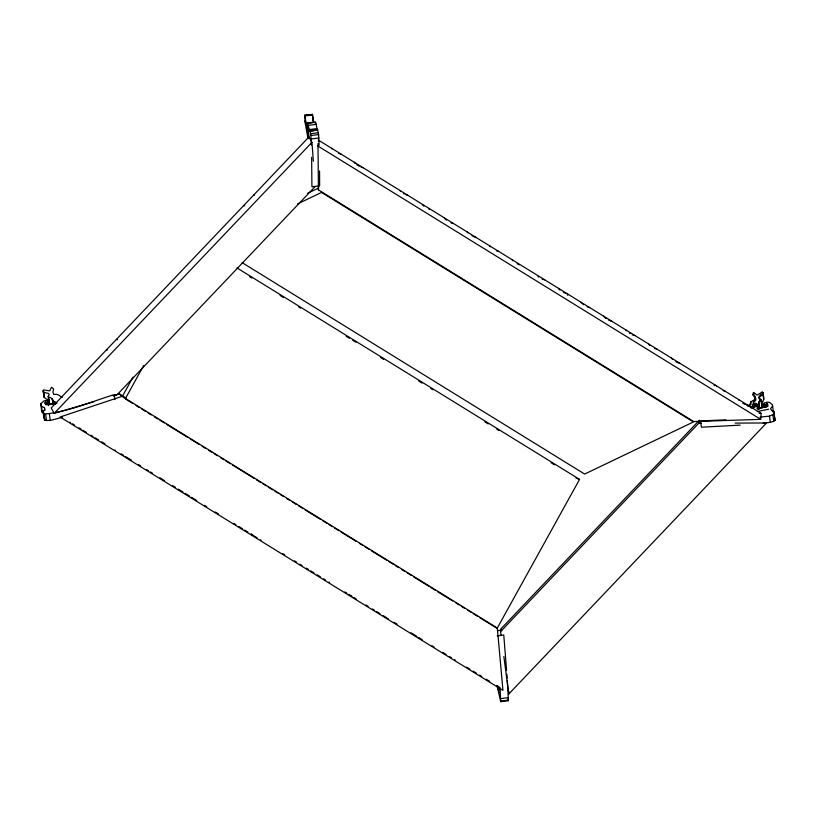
<?xml version="1.0" encoding="UTF-8"?>
<svg xmlns="http://www.w3.org/2000/svg" width="816" height="816" viewBox="0 0 816 816"><rect width="100%" height="100%" fill="white"/><g stroke="black" fill="none" stroke-linecap="round" stroke-linejoin="round"><path stroke-width="1.22" d="M498.137 686.266L497.995 688.928L497.658 686.215M305.419 121.961L304.643 115.291L309.142 138.159L307.54 122.91L309.743 131.203L309.815 130.601L317.648 129.764L318.628 134.558L319.107 145.35M317.526 129.632C316.669 131.019 316.312 119.85 315.119 122.941M48.807 405.634L48.205 401.084L47.369 400.483L44.033 400.829L40.882 403.655L41.412 406.174L44.543 407.867L44.523 410.081L43.013 411.397L44.023 418.659L44.9 420.311L50.266 420.495L62.557 417.241M760.114 408.255L762.144 406.603L761.328 399.534C755.636 396.882 763.215 396.545 763.011 392.996L762.226 392.027L757.105 395.066L753.525 392.425L752.566 394.771L754.831 397.229L755.167 399.728M762.144 406.603L761.328 399.534M754.831 397.229L754.882 400.187C748.547 401.299 752.281 403.9 747.65 406.103M62.424 397.259C59.252 396.647 59.578 393.618 53.621 394.373L52.938 392.088L53.642 389.018L51.561 387.233L49.684 390.864L43.472 389.905L43.268 391.058C44.503 394.363 51.796 391.782 48.175 396.382L48.634 397.106C53.305 397.372 52.244 402.431 56.906 402.849M753.913 393.169L754.055 395.27L755.269 396.505M761.134 413.396L760.685 419.353L693.712 421.546L318.413 189.873L317.995 143.596M318.413 189.873L318.679 186.313M752.597 408.061L758.217 405.348M753.423 401.023L753.515 400.064M748.262 405.919L749.272 405.634L749.363 406.215A1.897 1.122 -7.8 0 1 749.139 406.358L748.67 406.399M757.442 404.42L757.381 404.563A3.407 2.009 -7.8 0 1 757.105 404.971L756.085 405.501A5.263 3.101 -7.8 0 1 755.555 405.634M763.174 423.127L770.304 422.382L773.772 421.25L775.067 420.342L774.629 417.578M507.328 680.462L508.429 700.709L500.718 701.678L500.137 688.806M754.565 405.022L754.576 404.95A3.835 2.264 -7.8 0 0 754.596 404.695L753.913 404.104A2.111 1.244 -7.8 0 0 753.556 404.083M501.075 635.338L500.585 631.594L501.299 628.514L698.588 421.056M735.155 423.096L766.55 422.974L508.796 693.998L509.276 691.937M500.585 631.594L698.741 423.229L699.465 420.148M756.095 403.41L756.014 404.022A3.539 2.091 -7.8 0 1 755.902 404.471L755.738 404.705A1.877 1.112 -7.8 0 1 755.341 405.011L755.341 405.011M763.011 392.996C763.562 396.229 765.092 401.207 761.114 402.92M766.714 407.174L766.438 403.655L767.54 403.93L767.611 405.43C764.592 407.561 751.352 411.998 759.594 405.287L758.829 402.482L761.297 400.35M52.816 404.43L49.48 403.359L49.439 401.492M49.388 399.697L46.379 399.136L44.125 397.31L43.982 393.649M758.727 397.331L758.747 397.28A5.345 3.152 -7.8 0 0 758.615 397.698L760.043 399.85L759.461 401.156A5.794 3.417 -7.8 0 1 758.717 401.829L758.513 401.972M764.245 407.551L764.184 402.961L767.377 402.115L769.855 402.563L772.497 404.818L773.374 412.294L773.354 411.07M43.86 417.649L44.197 417.047M122.288 396.494L133.008 377.135M143.708 365.486L125.246 398.84L132.835 403.522M236.966 267.923L579.564 479.4L497.107 628.391L479.767 617.681M772.517 406.042L770.559 408.663L771.722 410.652L773.782 411.325L774.211 414.089L769.457 416.129L759.941 417.129M761.144 394.026L759.778 395.678A5.641 3.335 -7.8 0 1 759.084 396.097L758.911 396.178M52.255 399.116L52.938 404.114M46.196 404.899L45.686 401.89L44.809 403.186L47.348 404.379L56.824 403.41M54.203 413.375L311.957 142.351L308.938 136.955L51.184 407.98L54.203 413.375L94.085 401.615M315.2 186.476L117.035 394.832L113.414 395.903M752.75 407.918L754.933 406.388M45.829 401.962L46.267 402.788L47.461 402.594L48.205 401.084M758.156 405.399L756.371 405.838M318.311 141.311L319.26 140.658M714.061 385.642L715.03 384.968M759.196 413.467L760.135 412.814M567.406 295.188L568.436 294.474M755.096 405.572C760.349 400.289 747.109 405.664 754.749 406.388M307.601 193.28L318.597 188.017M297.514 203.929L321.555 192.413L693.416 421.964L584.644 474.065L242.046 262.589M756.463 405.797L758.095 404.093L755.208 405.501M762.144 392.068L762.654 395.821M751.189 408.143L753.331 407.164A2.06 1.214 -7.8 0 0 753.719 406.684L753.199 406.123L752.138 406.817A8.15 4.814 -7.8 0 1 751.567 407.184L750.302 407.449M113.271 395.811L119.269 393.812L125.776 397.831M122.033 396.362L60.058 416.996L502.942 690.377L497.332 628.034L122.033 396.362L119.269 393.812M40.882 403.655L41.657 411.315L44.054 414.059C67.687 412.121 91.361 401.584 114.281 394.607L114.964 399.605M768.672 409.224L757.381 411.499M763.735 403.798L764.062 404.552L766.367 404.665M304.643 115.291L312.395 114.342L313.742 122.573M304.654 115.382L312.487 114.495M304.909 115.943L312.62 114.985M307.54 122.91L315.547 121.992M306.02 123.277L313.732 122.308M306.041 123.43L313.752 122.461M306.102 123.675L308.305 123.4M308.499 125.327L316.22 124.369M309.193 129.581L316.904 128.622M309.815 130.601L317.648 129.764M309.815 131.05L314.221 130.499M309.743 131.203L314.15 130.652M309.937 130.733L310.682 133.681L318.403 132.722M311.365 145.085L310.916 135.527L318.628 134.558M311.192 138.975L318.913 138.006M497.342 630.676L501.748 630.125M497.158 635.858L503.768 635.032L506.593 670.579M500.81 698.618L508.521 697.649M500.83 701.107L508.541 700.138M740.143 425.126L701.413 427.207L700.567 420.954L725.893 419.822M698.741 423.229L701.26 423.229M340.874 154L338.773 153.479M589.672 307.581L588.775 307.428M657.339 349.35L656.421 349.197M747.864 405.236L746.334 404.909M498.392 251.236L497.454 251.063M363.089 167.719L361.131 167.188M544.762 279.857L543.813 279.674M635.001 335.56L633.44 335.203M725.159 391.221L723.149 390.66M407.847 195.34L405.991 194.84M679.565 363.079L678.688 362.896M475.82 237.303L473.882 236.681M612.204 321.494L610.225 320.851M519.425 264.812L519.129 264.71A9.302 6.028 4.4 0 1 518.497 264.455M588.265 307.285L587.112 306.847M428.798 209.018L429.379 209.222M496.373 250.706L496.934 250.91M576.014 478.135L579.564 479.4M678.208 362.753L677.127 362.324M543.283 279.511L542.079 279.031M253.531 195.208L254.266 195.493M243.709 205.54L244.647 205.907M116.402 339.395L117.341 339.762M106.58 349.727L107.314 350.013M564.917 293.056L566.12 293.474A4.243 2.754 4.4 0 0 567.14 293.678M654.728 348.605L655.33 348.86M632.196 334.703L632.849 334.978M758.972 403.39L759.737 408.428M744.386 404.104L745.09 404.43M563.417 292.342L563.948 292.618M517.63 264.047L517.028 263.721M675.893 361.702L676.535 362.039M608.348 319.923L609.022 320.28M471.985 235.742L472.668 236.11M742.805 403.226L743.631 403.696M358.387 165.791L359.162 166.24M538.55 277.042L537.979 276.685M318.271 140.036L761.144 413.426M317.812 145.972L760.685 419.353M249.686 276.695L251.858 278.032M280.041 295.433L283.295 297.442M298.636 306.908L300.655 308.152M346.178 336.253L349.432 338.263M352.685 340.272L355.939 342.281M380.603 357.5L383.642 359.377M418.812 381.092L422.066 383.102M430.736 388.457L432.908 389.793M484.949 421.913L488.203 423.922M496.873 429.277L499.045 430.613M551.086 462.743L554.401 464.794M136.088 405.532L139.342 407.541M141.505 408.877L145.84 411.55M148.012 412.896L151.266 414.895M154.52 416.905L157.774 418.914M159.936 420.25L164.271 422.933M166.444 424.269L188.129 437.651M190.291 438.998L198.971 444.343M202.215 446.352L205.469 448.361M208.723 450.371L211.976 452.38M214.149 453.716L217.393 455.726M220.646 457.735L223.9 459.734M226.073 461.081L230.408 463.753M232.58 465.089L254.255 478.482M256.428 479.818L260.763 482.491M262.936 483.837L266.189 485.836M268.352 487.183L272.687 489.855M274.859 491.191L278.113 493.201M280.276 494.537L283.529 496.546M286.783 498.556L290.037 500.565M292.199 501.901L296.545 504.574M298.707 505.92L303.042 508.592M305.215 509.929L320.392 519.302M322.565 520.639L326.9 523.321M329.062 524.657L332.316 526.667M334.489 528.003L338.824 530.675M340.986 532.022L356.174 541.385M359.417 543.395L362.671 545.404M364.844 546.74L369.179 549.413M371.351 550.759L386.529 560.123M388.691 561.469L393.026 564.142M395.199 565.478L398.453 567.487M401.707 569.497L404.96 571.506M407.123 572.842L411.458 575.515M413.63 576.861L428.808 586.225M430.981 587.561L435.316 590.243M437.478 591.58L452.656 600.953M455.909 602.953L459.163 604.962M461.336 606.308L464.59 608.308M467.833 610.317L471.087 612.326M473.26 613.663L477.595 616.345M69.819 422.158L70.584 422.637M72.461 423.8L74.623 425.136M78.958 427.808L81.121 429.155M82.987 430.287L86.537 432.49M90.862 435.163L93.034 436.499M95.197 437.835L98.45 439.844M101.694 441.854L104.948 443.853M114.862 449.963L115.433 450.32M121.156 453.849L123.665 455.399M125.48 456.521L128.765 458.561M129.316 458.888L131.335 460.132M138.516 464.579L140.678 465.916M146.462 469.475L147.053 469.832M147.757 470.271L148.43 470.689M150.419 471.934L152.592 473.27M159.905 477.768L160.456 478.115M161.007 478.451L164.495 480.624M172.696 485.663L175.471 487.376M178.357 489.161L180.316 490.375M180.744 490.651L182.906 491.987M185.069 493.323L189.516 496.046M191.536 497.291L196.666 500.463M204.561 505.349L206.734 506.685M215.363 512.009L215.965 512.377M216.475 512.703L218.637 514.039M233.866 523.423L235.895 524.678M238.823 526.493L242.464 528.748M244.596 530.053L247.88 532.093M251.032 534.021L254.378 536.102M255.02 536.489L257.091 537.764M260.386 539.794L260.977 540.161M282.53 553.483L284.692 554.819M294.443 560.827L296.606 562.163M299.849 564.172L302.022 565.508M306.347 568.181L308.519 569.517M310.682 570.853L313.956 572.863M317.179 574.872L320.433 576.871M323.626 578.83L325.655 580.084M328.94 582.114L329.552 582.491M344.842 591.926L346.81 593.15M348.871 594.415L351.002 595.731M351.431 595.996L352.033 596.374M354.001 597.598L356.164 598.934M365.905 604.952L368.077 606.288M372.402 608.96L374.575 610.297M376.737 611.633L379.981 613.632M383.234 615.641L386.498 617.641M387.478 618.253L388.253 618.732M393.883 622.2L395.74 623.353M396.484 623.801L397.035 624.148M411.029 632.788L416.915 636.419M418.69 637.52L419.342 637.918M420.046 638.367L422.219 639.703M431.96 645.721L434.122 647.057M442.629 652.29L446.036 654.412M449.269 656.39L451.35 657.676M454.553 659.654L455.144 660.022M466.609 667.111L469.863 669.12M473.107 671.119L476.36 673.129M479.604 675.128L481.766 676.474M486.101 679.147L489.59 681.278M496.638 685.634L500.177 687.837M629.34 333.122L629.942 333.499M749.935 405.338L750.669 406.817A10.22 6.028 -7.8 0 0 750.332 407M356.816 164.791L357.561 165.281M605.584 318.158L606.186 318.587M582.859 304.307L583.46 304.745M445.873 219.688L446.423 220.126M423.861 206.193L422.351 204.714M605.074 317.761L603.585 316.169M763.348 398.432L763.858 399.248M649.893 345.627L648.506 343.903M355.205 163.537L354.236 162.251M445.414 219.28L444.394 217.903M672.425 359.305L671.548 358.122M467.925 232.886L467.201 231.979M559.072 289.282L558.47 288.385M400.401 191.26L399.83 190.393M512.795 260.671L512.621 260.457A4.243 2.754 4.4 0 1 512.254 259.794M581.594 303.164L581.012 302.236M490.263 246.789L489.733 245.891M716.621 386.335L716.305 385.754M331.857 148.869L331.531 148.237M738.827 400.085L738.521 399.463M308.03 138.587L304.786 120.85L305.408 121.951M508.429 700.709L507.98 699.322M500.718 701.678L497.148 686.266M312.946 120.503L313.12 120.982L312.987 119.371M43.503 413.355L43.013 411.397M312.946 117.677L313.324 120.085A5.641 0.581 82.9 0 1 313.426 120.982L313.446 121.196M312.365 114.413L312.722 116.841M773.782 411.325L775.067 420.342M772.925 414.997L773.772 421.25M769.457 416.129L770.304 422.382M767.54 403.93L767.876 406.429M766.938 403.685L767.285 406.184M766.54 404.165L766.887 406.664M766.438 403.655L766.785 406.154M765.184 404.909L765.53 407.408M762.848 392.496L763.694 398.749M764.062 404.552L764.408 407.051M759.196 406.154L759.533 408.663M758.523 406.776L758.86 409.275M757.86 406.98L758.197 409.479M750.598 401.523L751.006 404.389M55.172 401.921L55.508 404.42M54.468 401.962L54.805 404.461M53.54 401.635L53.876 404.134M52.357 398.555L53.213 404.807M48.634 397.106L49.48 403.359M48.175 396.382L49.031 402.635M49.409 414.242L50.266 420.495M47.461 402.594L47.807 405.093M45.686 401.89L46.022 404.389M45.247 402.094L45.584 404.593M43.268 391.058L44.125 397.31M43.156 390.538L44.013 396.79M45.686 414.416L46.532 420.668M44.543 407.867L44.88 410.366M44.054 414.059L44.9 420.311M43.34 410.795L43.676 413.294M41.412 406.174L42.269 412.427M503.87 656.554L508.796 693.998M310.682 133.681L310.916 135.527M501.299 628.504L501.35 629.024M506.869 674.281L507.144 677.994M311.957 142.351L313.344 161.262M752.964 403.043L755.861 400.085L755.647 398.014A8.568 5.059 -7.8 0 0 755.3 397.678M498.78 686.95L499.025 692.753M311.63 157.325L311.926 186.782L319.637 185.813L319.566 170.972M451.901 223.135A9.853 6.385 4.4 0 1 450.973 222.788M453.482 223.513A5.59 3.621 4.4 0 1 452.39 223.288M404.206 193.994A24.113 15.637 4.4 0 1 403.512 193.596M626.443 330.806A5.59 3.621 4.4 0 1 625.923 329.96M559.888 290.057A9.302 6.028 4.4 0 1 559.45 289.67M251.297 534.184A4.243 3.723 -47.3 0 1 251.767 534.164"/></g></svg>
